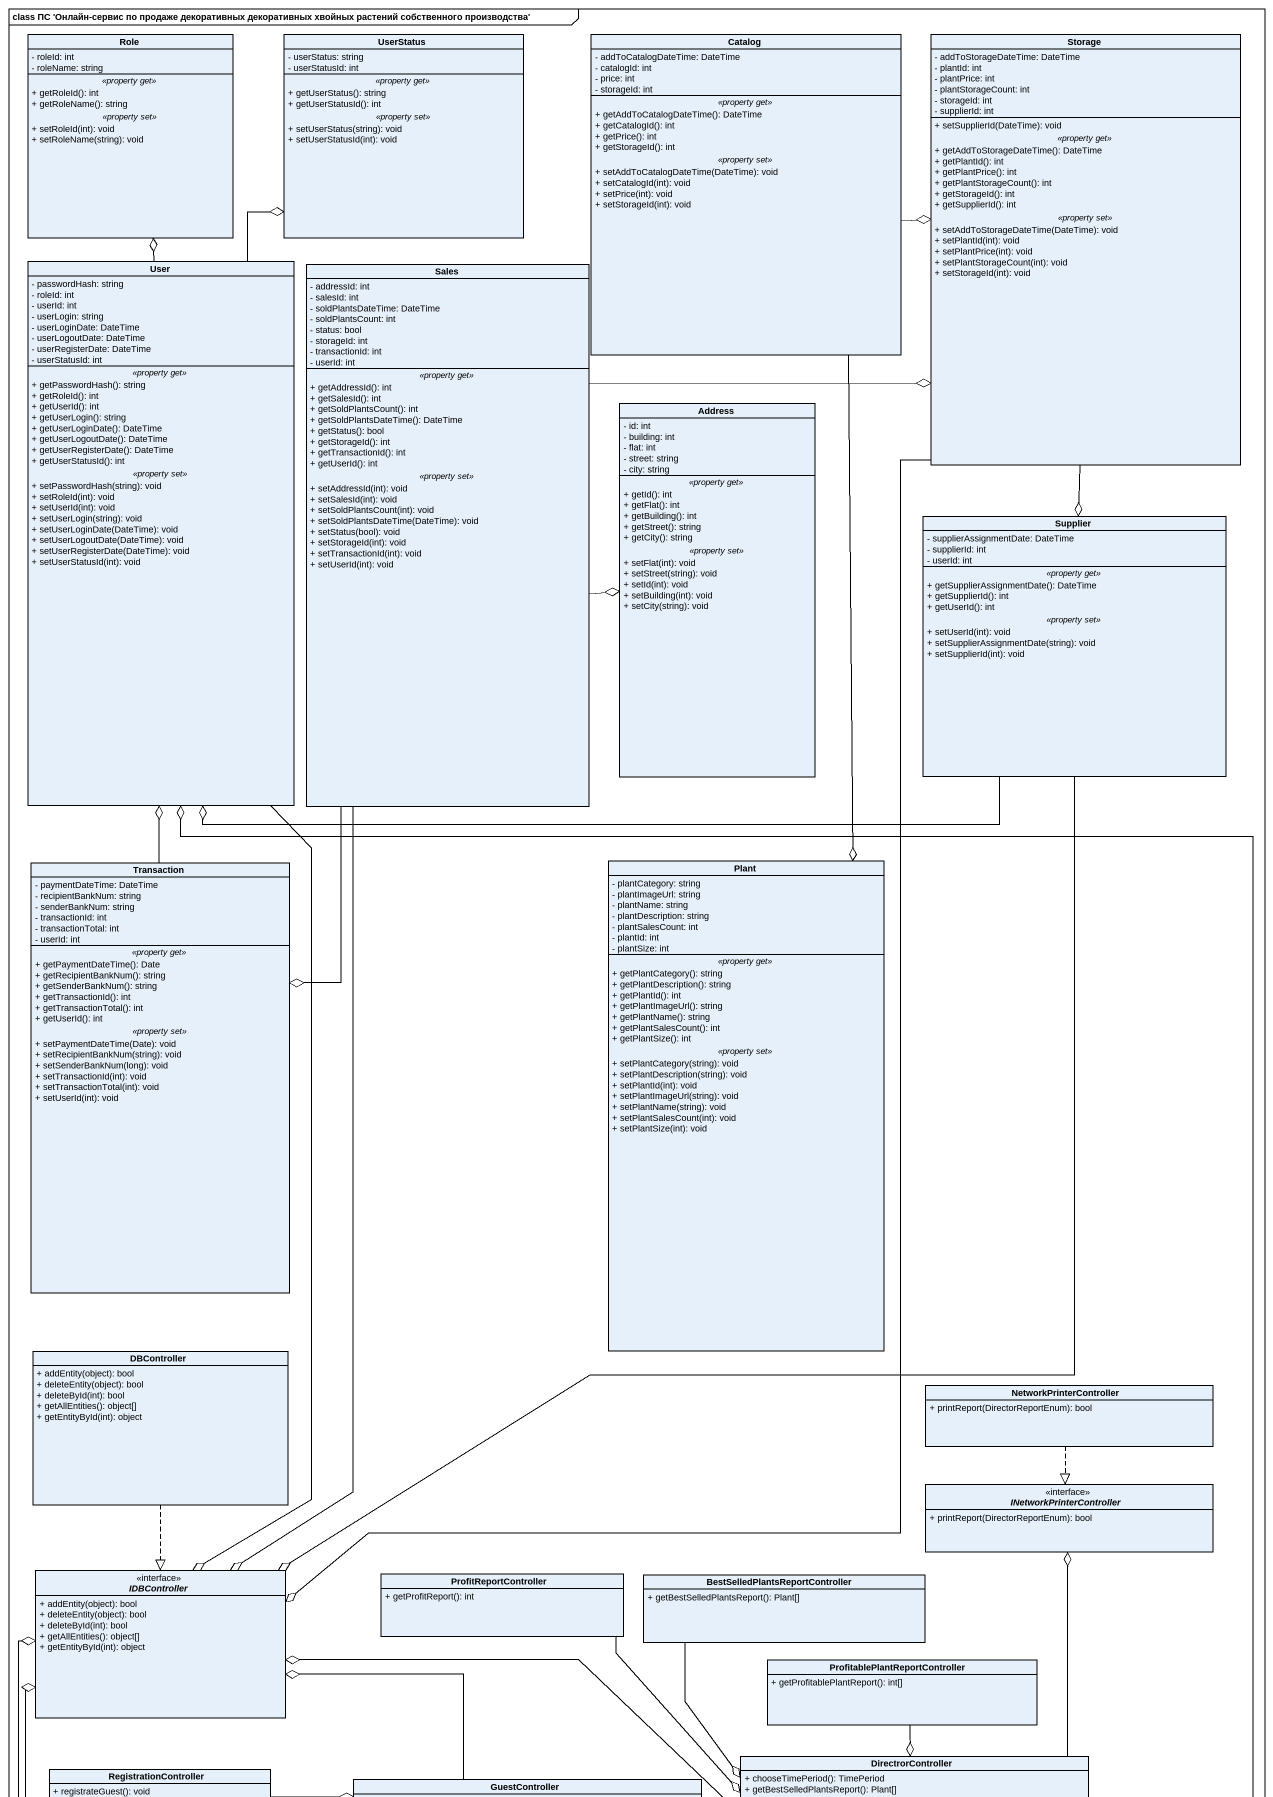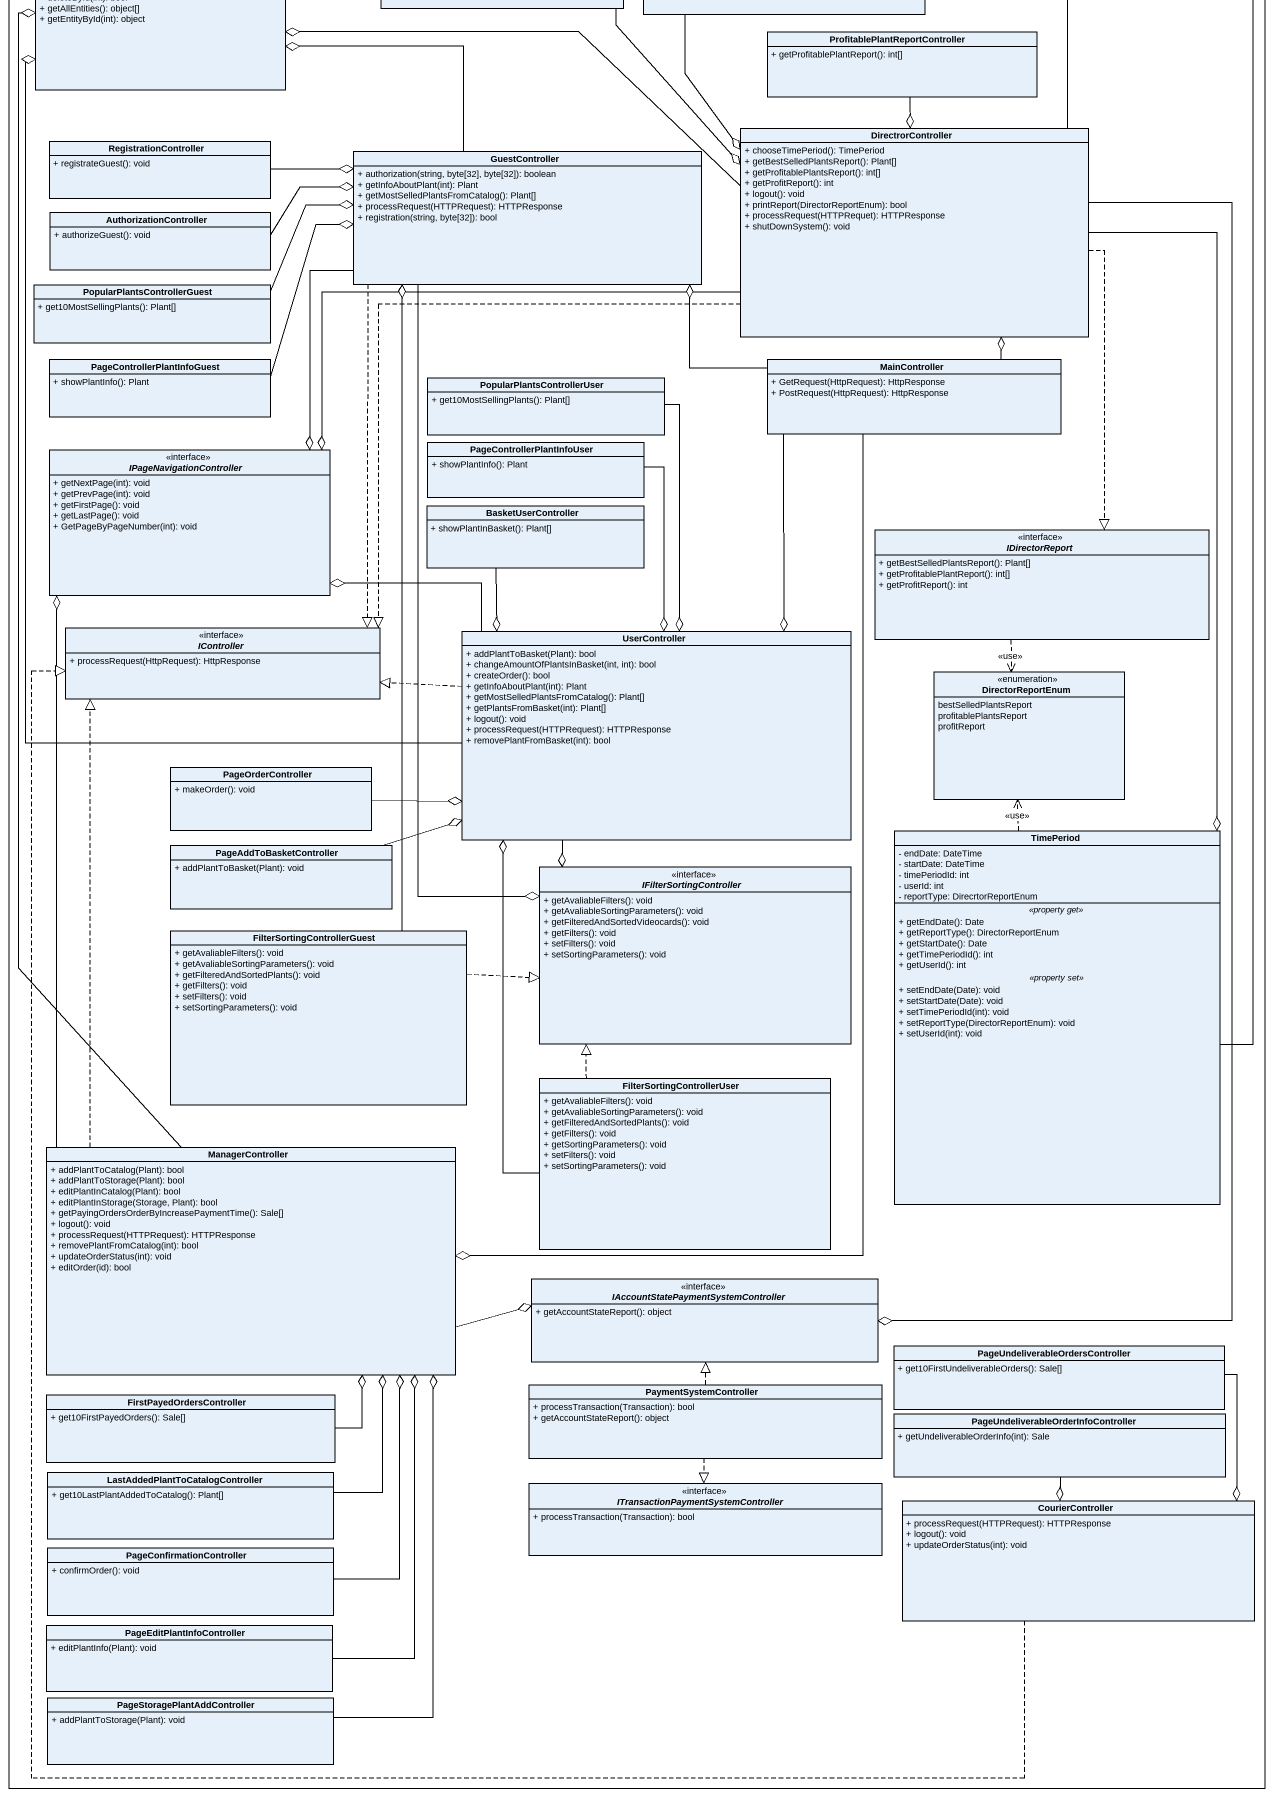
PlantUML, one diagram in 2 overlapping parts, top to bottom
@startuml
mainframe class ПС 'Онлайн-сервис по продаже декоративных декоративных хвойных растений собственного производства'
hide circle
hide empty members
skinparam classAttributeIconSize 0
class Role {
  - roleId: int
  - roleName: string
  .. <<property get>> ..
  + getRoleId(): int
  + getRoleName(): string
  .. <<property set>> ..
  + setRoleId(int): void
  + setRoleName(string): void
}
class UserStatus {
  - userStatus: string
  - userStatusId: int
  .. <<property get>> ..
  + getUserStatus(): string
  + getUserStatusId(): int
  .. <<property set>> ..
  + setUserStatus(string): void
  + setUserStatusId(int): void
}
class Catalog {
  - addToCatalogDateTime: DateTime
  - catalogId: int
  - price: int
  - storageId: int
  .. <<property get>> ..
  + getAddToCatalogDateTime(): DateTime
  + getCatalogId(): int
  + getPrice(): int
  + getStorageId(): int
  .. <<property set>> ..
  + setAddToCatalogDateTime(DateTime): void
  + setCatalogId(int): void
  + setPrice(int): void
  + setStorageId(int): void
}
class "Storage" as Storage_ {
  - addToStorageDateTime: DateTime
  - plantId: int
  - plantPrice: int
  - plantStorageCount: int
  - storageId: int
  - supplierId: int
  --
  + setSupplierId(DateTime): void
  .. <<property get>> ..
  + getAddToStorageDateTime(): DateTime
  + getPlantId(): int
  + getPlantPrice(): int
  + getPlantStorageCount(): int
  + getStorageId(): int
  + getSupplierId(): int
  .. <<property set>> ..
  + setAddToStorageDateTime(DateTime): void
  + setPlantId(int): void
  + setPlantPrice(int): void
  + setPlantStorageCount(int): void
  + setStorageId(int): void
}
class User {
  - passwordHash: string
  - roleId: int
  - userId: int
  - userLogin: string
  - userLoginDate: DateTime
  - userLogoutDate: DateTime
  - userRegisterDate: DateTime
  - userStatusId: int
  .. <<property get>> ..
  + getPasswordHash(): string
  + getRoleId(): int
  + getUserId(): int
  + getUserLogin(): string
  + getUserLoginDate(): DateTime
  + getUserLogoutDate(): DateTime
  + getUserRegisterDate(): DateTime
  + getUserStatusId(): int
  .. <<property set>> ..
  + setPasswordHash(string): void
  + setRoleId(int): void
  + setUserId(int): void
  + setUserLogin(string): void
  + setUserLoginDate(DateTime): void
  + setUserLogoutDate(DateTime): void
  + setUserRegisterDate(DateTime): void
  + setUserStatusId(int): void
}
class Sales {
  - addressId: int
  - salesId: int
  - soldPlantsDateTime: DateTime
  - soldPlantsCount: int
  - status: bool
  - storageId: int
  - transactionId: int
  - userId: int
  .. <<property get>> ..
  + getAddressId(): int
  + getSalesId(): int
  + getSoldPlantsCount(): int
  + getSoldPlantsDateTime(): DateTime
  + getStatus(): bool
  + getStorageId(): int
  + getTransactionId(): int
  + getUserId(): int
  .. <<property set>> ..
  + setAddressId(int): void
  + setSalesId(int): void
  + setSoldPlantsCount(int): void
  + setSoldPlantsDateTime(DateTime): void
  + setStatus(bool): void
  + setStorageId(int): void
  + setTransactionId(int): void
  + setUserId(int): void
}
class Address {
  - id: int
  - building: int
  - flat: int
  - street: string
  - city: string
  .. <<property get>> ..
  + getId(): int
  + getFlat(): int
  + getBuilding(): int
  + getStreet(): string
  + getCity(): string
  .. <<property set>> ..
  + setFlat(int): void
  + setStreet(string): void
  + setId(int): void
  + setBuilding(int): void
  + setCity(string): void
}
class Supplier {
  - supplierAssignmentDate: DateTime
  - supplierId: int
  - userId: int
  .. <<property get>> ..
  + getSupplierAssignmentDate(): DateTime
  + getSupplierId(): int
  + getUserId(): int
  .. <<property set>> ..
  + setUserId(int): void
  + setSupplierAssignmentDate(string): void
  + setSupplierId(int): void
}
class Transaction {
  - paymentDateTime: DateTime
  - recipientBankNum: string
  - senderBankNum: string
  - transactionId: int
  - transactionTotal: int
  - userId: int
  .. <<property get>> ..
  + getPaymentDateTime(): Date
  + getRecipientBankNum(): string
  + getSenderBankNum(): string
  + getTransactionId(): int
  + getTransactionTotal(): int
  + getUserId(): int
  .. <<property set>> ..
  + setPaymentDateTime(Date): void
  + setRecipientBankNum(string): void
  + setSenderBankNum(long): void
  + setTransactionId(int): void
  + setTransactionTotal(int): void
  + setUserId(int): void
}
class Plant {
  - plantCategory: string
  - plantImageUrl: string
  - plantName: string
  - plantDescription: string
  - plantSalesCount: int
  - plantId: int
  - plantSize: int
  .. <<property get>> ..
  + getPlantCategory(): string
  + getPlantDescription(): string
  + getPlantId(): int
  + getPlantImageUrl(): string
  + getPlantName(): string
  + getPlantSalesCount(): int
  + getPlantSize(): int
  .. <<property set>> ..
  + setPlantCategory(string): void
  + setPlantDescription(string): void
  + setPlantId(int): void
  + setPlantImageUrl(string): void
  + setPlantName(string): void
  + setPlantSalesCount(int): void
  + setPlantSize(int): void
}
class DBController {
  + addEntity(object): bool
  + deleteEntity(object): bool
  + deleteById(int): bool
  + getAllEntities(): object[]
  + getEntityById(int): object
}
class NetworkPrinterController {
  + printReport(DirectorReportEnum): bool
}
interface INetworkPrinterController {
  + printReport(DirectorReportEnum): bool
}
interface IDBController {
  + addEntity(object): bool
  + deleteEntity(object): bool
  + deleteById(int): bool
  + getAllEntities(): object[]
  + getEntityById(int): object
}
class ProfitReportController {
  + getProfitReport(): int
}
class "BestSelledPlantsReportController" as BestSelledPlantsReportContro {
  + getBestSelledPlantsReport(): Plant[]
}
class "ProfitablePlantReportController" as ProfitablePlantReportControl {
  + getProfitablePlantReport(): int[]
}
class RegistrationController {
  + registrateGuest(): void
}
class GuestController {
  + authorization(string, byte[32], byte[32]): boolean
  + getInfoAboutPlant(int): Plant
  + getMostSelledPlantsFromCatalog(): Plant[]
  + processRequest(HTTPRequest): HTTPResponse
  + registration(string, byte[32]): bool
}
class DirectrorController {
  + chooseTimePeriod(): TimePeriod
  + getBestSelledPlantsReport(): Plant[]
  + getProfitablePlantsReport(): int[]
  + getProfitReport(): int
  + logout(): void
  + printReport(DirectorReportEnum): bool
  + processRequest(HTTPRequet): HTTPResponse
  + shutDownSystem(): void
}
class AuthorizationController {
  + authorizeGuest(): void
}
class PopularPlantsControllerGuest {
  + get10MostSellingPlants(): Plant[]
}
class PageControllerPlantInfoGuest {
  + showPlantInfo(): Plant
}
class PopularPlantsControllerUser {
  + get10MostSellingPlants(): Plant[]
}
class MainController {
  + GetRequest(HttpRequest): HttpResponse
  + PostRequest(HttpRequest): HttpResponse
}
interface IPageNavigationController {
  + getNextPage(int): void
  + getPrevPage(int): void
  + getFirstPage(): void
  + getLastPage(): void
  + GetPageByPageNumber(int): void
}
class PageControllerPlantInfoUser {
  + showPlantInfo(): Plant
}
class BasketUserController {
  + showPlantInBasket(): Plant[]
}
interface IDirectorReport {
  + getBestSelledPlantsReport(): Plant[]
  + getProfitablePlantReport(): int[]
  + getProfitReport(): int
}
interface IController {
  + processRequest(HttpRequest): HttpResponse
}
class UserController {
  + addPlantToBasket(Plant): bool
  + changeAmountOfPlantsInBasket(int, int): bool
  + createOrder(): bool
  + getInfoAboutPlant(int): Plant
  + getMostSelledPlantsFromCatalog(): Plant[]
  + getPlantsFromBasket(int): Plant[]
  + logout(): void
  + processRequest(HTTPRequest): HTTPResponse
  + removePlantFromBasket(int): bool
}
enum DirectorReportEnum {
  bestSelledPlantsReport
  profitablePlantsReport
  profitReport
}
class PageOrderController {
  + makeOrder(): void
}
class PageAddToBasketController {
  + addPlantToBasket(Plant): void
}
class TimePeriod {
  - endDate: DateTime
  - startDate: DateTime
  - timePeriodId: int
  - userId: int
  - reportType: DirecrtorReportEnum
  .. <<property get>> ..
  + getEndDate(): Date
  + getReportType(): DirectorReportEnum
  + getStartDate(): Date
  + getTimePeriodId(): int
  + getUserId(): int
  .. <<property set>> ..
  + setEndDate(Date): void
  + setStartDate(Date): void
  + setTimePeriodId(int): void
  + setReportType(DirectorReportEnum): void
  + setUserId(int): void
}
interface IFilterSortingController {
  + getAvaliableFilters(): void
  + getAvaliableSortingParameters(): void
  + getFilteredAndSortedVideocards(): void
  + getFilters(): void
  + setFilters(): void
  + setSortingParameters(): void
}
class FilterSortingControllerGuest {
  + getAvaliableFilters(): void
  + getAvaliableSortingParameters(): void
  + getFilteredAndSortedPlants(): void
  + getFilters(): void
  + setFilters(): void
  + setSortingParameters(): void
}
class FilterSortingControllerUser {
  + getAvaliableFilters(): void
  + getAvaliableSortingParameters(): void
  + getFilteredAndSortedPlants(): void
  + getFilters(): void
  + getSortingParameters(): void
  + setFilters(): void
  + setSortingParameters(): void
}
class ManagerController {
  + addPlantToCatalog(Plant): bool
  + addPlantToStorage(Plant): bool
  + editPlantInCatalog(Plant): bool
  + editPlantInStorage(Storage, Plant): bool
  + getPayingOrdersOrderByIncreasePaymentTime(): Sale[]
  + logout(): void
  + processRequest(HTTPRequest): HTTPResponse
  + removePlantFromCatalog(int): bool
  + updateOrderStatus(int): void
  + editOrder(id): bool
}
interface "IAccountStatePaymentSystemController" as IAccountStatePaymentSystemCo {
  + getAccountStateReport(): object
}
class "PageUndeliverableOrdersController" as PageUndeliverableOrdersContr {
  + get10FirstUndeliverableOrders(): Sale[]
}
class FirstPayedOrdersController {
  + get10FirstPayedOrders(): Sale[]
}
class PaymentSystemController {
  + processTransaction(Transaction): bool
  + getAccountStateReport(): object
}
class "PageUndeliverableOrderInfoController" as PageUndeliverableOrderInfoCo {
  + getUndeliverableOrderInfo(int): Sale
}
class "LastAddedPlantToCatalogController" as LastAddedPlantToCatalogContr {
  + get10LastPlantAddedToCatalog(): Plant[]
}
interface "ITransactionPaymentSystemController" as ITransactionPaymentSystemCon {
  + processTransaction(Transaction): bool
}
class CourierController {
  + processRequest(HTTPRequest): HTTPResponse
  + logout(): void
  + updateOrderStatus(int): void
}
class PageConfirmationController {
  + confirmOrder(): void
}
class PageEditPlantInfoController {
  + editPlantInfo(Plant): void
}
class "PageStoragePlantAddController" as PageStoragePlantAddControlle {
  + addPlantToStorage(Plant): void
}
Catalog -right-o Storage_
Catalog --o Plant
Storage_ --o Supplier
Storage_ --o IDBController
User -up-o Role
User -up-o UserStatus
User --o IDBController
Sales -right-o Storage_
Sales -right-o Address
Sales --o Transaction
Sales --o IDBController
Supplier -left-o User
Supplier --o IDBController
Transaction -up-o User
DBController ..|> IDBController
NetworkPrinterController ..|> INetworkPrinterController
ProfitReportController --o DirectrorController
BestSelledPlantsReportContro --o DirectrorController
ProfitablePlantReportControl --o DirectrorController
RegistrationController -right-o GuestController
GuestController -left-o IDBController
GuestController --o IPageNavigationController
GuestController ..|> IController
GuestController --o IFilterSortingController
DirectrorController -up-o INetworkPrinterController
DirectrorController -left-o IDBController
DirectrorController -left-o IPageNavigationController
DirectrorController ..|> IDirectorReport
DirectrorController ..|> IController
DirectrorController --o TimePeriod
DirectrorController --o IAccountStatePaymentSystemCo
AuthorizationController -right-o GuestController
PopularPlantsControllerGuest -right-o GuestController
PageControllerPlantInfoGuest -right-o GuestController
PopularPlantsControllerUser --o UserController
MainController -left-o GuestController
MainController -up-o DirectrorController
MainController --o UserController
MainController --o ManagerController
PageControllerPlantInfoUser --o UserController
BasketUserController --o UserController
IDirectorReport ..> DirectorReportEnum : <<use>>
UserController -up-o IDBController
UserController -left-o IPageNavigationController
UserController .left.|> IController
UserController --o IFilterSortingController
PageOrderController -right-o UserController
PageAddToBasketController -right-o UserController
TimePeriod -up-o User
TimePeriod .up.> DirectorReportEnum : <<use>>
FilterSortingControllerGuest -up-o GuestController
FilterSortingControllerGuest .right.|> IFilterSortingController
FilterSortingControllerUser -up-o UserController
FilterSortingControllerUser .up.|> IFilterSortingController
ManagerController -up-o IDBController
ManagerController -up-o IPageNavigationController
ManagerController .up.|> IController
ManagerController -right-o IAccountStatePaymentSystemCo
PageUndeliverableOrdersContr --o CourierController
FirstPayedOrdersController -up-o ManagerController
PaymentSystemController .up.|> IAccountStatePaymentSystemCo
PaymentSystemController ..|> ITransactionPaymentSystemCon
PageUndeliverableOrderInfoCo --o CourierController
LastAddedPlantToCatalogContr -up-o ManagerController
CourierController .up.|> IController
PageConfirmationController -up-o ManagerController
PageEditPlantInfoController -up-o ManagerController
PageStoragePlantAddControlle -up-o ManagerController
@enduml
